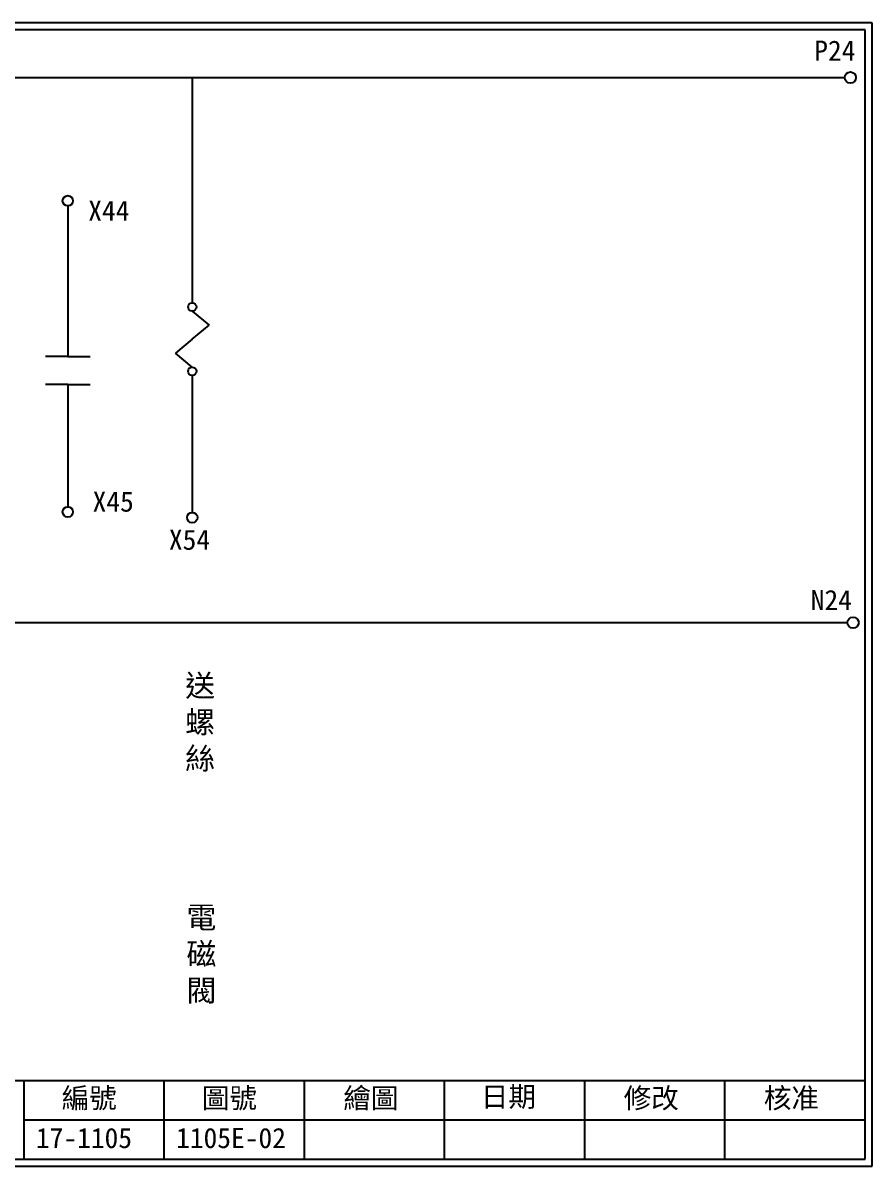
# Model space of a CAD drawing. Extents: x 325 to 612, y 3 to 207.
# Drawn here: x 460.9 to 612.3, y 3 to 207 of the extents above; entities that cross this region are included whole.
import ezdxf

# ---------------------------------------------------------------- set-up
doc = ezdxf.new("R2010")
doc.units = 0
doc.layers.get('0').update_dxf_attribs({"linetype": 'CONTINUOUS'})
doc.layers.add('圖框層', color=7, linetype='CONTINUOUS')
doc.layers.add('標尺寸層', color=3, linetype='CONTINUOUS')
doc.styles.add('CNS', font='romanc.shx', dxfattribs={"bigfont": 'chineset.shx'})
doc.styles.add('STSL', font='kaiu.ttf')

msp = doc.modelspace()

# ---------------------------------------------------------------- linework, layer by layer
for centre in [(608.44, 197.22), (608.92, 99.96)]:
    msp.add_circle(centre, 1)
at = {"layer": '圖框層', "color": 7}
for p, q in [((612.32, 206.97), (325.32, 206.97)), ((612.32, 3), (612.32, 206.97)), ((611.07, 205.72), (326.57, 205.72)), ((611.07, 4.25), (611.07, 205.72)), ((326.57, 18.25), (611.07, 18.25)), ((461.07, 4.25), (461.07, 18.25)), ((486.07, 4.25), (486.07, 18.25)), ((511.07, 4.25), (511.07, 18.25)), ((536.07, 4.25), (536.07, 18.25)), ((561.07, 4.25), (561.07, 18.25)), ((586.07, 4.25), (586.07, 18.25)), ((461.07, 11.25), (611.07, 11.25)), ((326.57, 4.25), (611.07, 4.25)), ((325.32, 3), (612.32, 3))]:
    msp.add_line(p, q, dxfattribs=at)
at = {"layer": '標尺寸層', "color": 7}
for p, q in [((329.84, 197.22), (607.44, 197.22)), ((491.07, 197.22), (491.07, 157.03)), ((491.07, 155.53), (494.07, 153.04)), ((491.07, 150.55), (494.07, 153.04)), ((491.07, 150.55), (488.06, 148.06)), ((491.07, 145.57), (488.06, 148.06)), ((491.07, 144.07), (491.07, 119.62)), ((330.05, 99.96), (607.92, 99.96))]:
    msp.add_line(p, q, dxfattribs=at)
at = {"layer": '標尺寸層', "color": 0}
for p, q in [((468.87, 174.31), (468.87, 147.47)), ((468.87, 147.47), (464.87, 147.47)), ((468.87, 147.47), (472.87, 147.47)), ((468.87, 142.47), (464.87, 142.47)), ((468.87, 142.47), (468.87, 120.63)), ((468.87, 142.47), (472.87, 142.47))]:
    msp.add_line(p, q, dxfattribs=at)
for centre in [(468.87, 175.23), (468.87, 119.71)]:
    msp.add_circle(centre, 0.92, dxfattribs=at)
at = {"layer": '標尺寸層', "color": 7}
for centre, radius in [((491.07, 156.28), 0.751), ((491.07, 144.82), 0.751), ((491.07, 118.7), 0.92)]:
    msp.add_circle(centre, radius, dxfattribs=at)

# ---------------------------------------------------------------- texts
at = {"layer": '圖框層', "color": 4, "style": 'STSL'}
for s, p in [('P24', (602, 200.22)), ('X54', (486.9, 112.96)), ('N24', (601.37, 102.2)), ('編號', (467.78, 13.34)), ('圖號', (492.78, 13.34)), ('繪圖', (518.01, 13.34)), ('日期', (542.54, 13.59)), ('修改', (568.01, 13.34)), ('核准', (593.01, 13.34)), ('17-1105', (463.18, 6.22)), ('1105E-02', (488.18, 6.22))]:
    msp.add_text(s, height=3.6, dxfattribs=at).set_placement(p)
at = {"layer": '圖框層', "color": 0, "style": 'STSL'}
for s, p in [('X44', (472.51, 171.65)), ('X45', (473.29, 119.76))]:
    msp.add_text(s, height=3.6, dxfattribs=at).set_placement(p)
at = {"layer": '標尺寸層', "color": 7, "char_height": 3.9, "attachment_point": 5, "style": 'CNS'}
for s, insert, width in [('{\\fDFKai-SB|b0|i0|c136|p65;送螺絲}', (492.46, 82.03), 2.8481), ('{\\fDFKai-SB|b0|i0|c136|p65;電磁閥}', (492.7, 40.65), 8.6627)]:
    msp.add_mtext(s, dxfattribs=dict(at, insert=insert, width=width))

doc.saveas('drawing.dxf')
